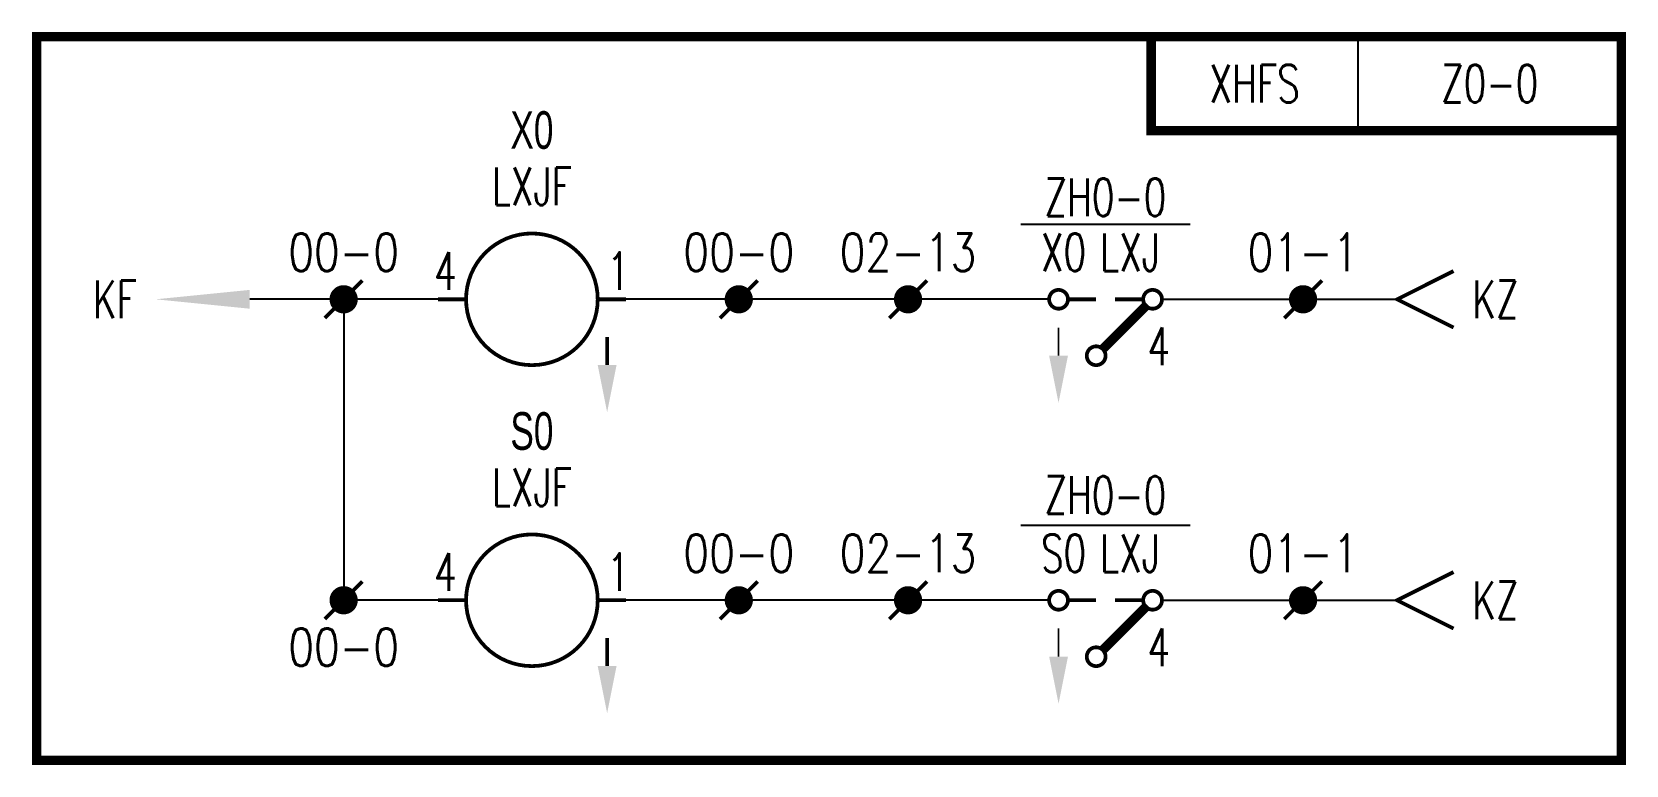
# Model space of a CAD drawing. Header units: millimetres. Extents: x -0.2 to 84.5, y -0.3 to 38.7.
import ezdxf
from ezdxf.enums import TextEntityAlignment as Align

# ---------------------------------------------------------------- set-up
doc = ezdxf.new("R2010")
doc.units = ezdxf.units.MM
doc.styles.add('HZ', font='TXT', dxfattribs={"width": 0.7, "bigfont": 'HZTXT'})

# ---------------------------------------------------------------- blocks, each defined once
blk = doc.blocks.new('JTX')
at = {"const_width": 0.2}
blk.add_lwpolyline([(0, -2.5), (0, -4)], dxfattribs=at)
blk.add_solid([(-0.5, -2.5), (0.5, -2.5), (0, 0)])
blk = doc.blocks.new('C1')
at = {"const_width": 0.2}
blk.add_lwpolyline([(-3.5, 0, 1), (3.5, 0, 1)], format="xyb", close=True, dxfattribs=at)
for points in [[(-3.5, 0), (-5, 0)], [(3.5, 0), (5, 0)]]:
    blk.add_lwpolyline(points, dxfattribs=at)
at = {"style": 'HZ', "width": 0.7}
blk.add_attdef('NAME', text='', height=2, dxfattribs=at).set_placement((0, 5), align=Align.CENTER)
blk.add_attdef('1', text='', height=2, dxfattribs=at).set_placement((-4, 0.5), align=Align.RIGHT)
blk.add_attdef('4', (4, 0.5), '', height=2, dxfattribs=at)

msp = doc.modelspace()

# ---------------------------------------------------------------- linework, layer by layer
for p, q in [((70.26, 33.479), (70.26, 38.479)), ((52.334, 28.513), (61.334, 28.513)), ((21.334, 24.513), (11.334, 24.513)), ((16.334, 24.513), (16.334, 8.513)), ((40.334, 24.513), (31.334, 24.513)), ((53.834, 24.513), (40.334, 24.513)), ((59.834, 24.513), (72.334, 24.513)), ((52.334, 12.513), (61.334, 12.513)), ((21.334, 8.513), (16.334, 8.513)), ((40.334, 8.513), (31.334, 8.513)), ((53.834, 8.513), (40.334, 8.513)), ((59.834, 8.513), (72.334, 8.513))]:
    msp.add_line(p, q)
for points, const_width in [([(0, 38.479), (84.26, 38.479), (84.26, 0), (0, 0), (0, 38.479)], 0.5), ([(59.26, 38.479), (84.26, 38.479), (84.26, 33.479)], 0.5), ([(59.26, 38.479), (59.26, 33.479), (84.26, 33.479)], 0.5), ([(15.325, 23.513), (17.325, 25.513)], 0.2), ([(36.334, 23.513), (38.334, 25.513)], 0.2), ([(45.334, 23.513), (47.334, 25.513)], 0.2), ([(66.334, 23.513), (68.334, 25.513)], 0.2), ([(75.334, 26.013), (72.334, 24.513), (75.334, 23.013)], 0.2), ([(56.334, 24.513), (54.834, 24.513)], 0.2), ([(58.834, 24.513), (57.334, 24.513)], 0.2), ([(59.066, 24.245), (56.692, 21.871)], 0.5), ([(54.334, 21.513), (54.334, 23.013)], 0.1), ([(15.325, 7.513), (17.325, 9.513)], 0.2), ([(36.334, 7.513), (38.334, 9.513)], 0.2), ([(45.334, 7.513), (47.334, 9.513)], 0.2), ([(66.334, 7.513), (68.334, 9.513)], 0.2), ([(75.334, 10.013), (72.334, 8.513), (75.334, 7.013)], 0.2), ([(56.334, 8.513), (54.834, 8.513)], 0.2), ([(59.066, 8.245), (56.692, 5.871)], 0.5), ([(58.834, 8.513), (57.334, 8.513)], 0.2), ([(54.334, 5.513), (54.334, 7.013)], 0.1)]:
    msp.add_lwpolyline(points, dxfattribs=dict(const_width=const_width))
at = {"const_width": 0.75}
for points in [[(15.95, 24.513, 1), (16.7, 24.513, 1)], [(36.959, 24.513, 1), (37.709, 24.513, 1)], [(45.959, 24.513, 1), (46.709, 24.513, 1)], [(66.959, 24.513, 1), (67.709, 24.513, 1)], [(15.95, 8.513, 1), (16.7, 8.513, 1)], [(36.959, 8.513, 1), (37.709, 8.513, 1)], [(45.959, 8.513, 1), (46.709, 8.513, 1)], [(66.959, 8.513, 1), (67.709, 8.513, 1)]]:
    msp.add_lwpolyline(points, format="xyb", close=True, dxfattribs=at)
at = {"const_width": 0.2}
for points in [[(54.334, 25.013, 1), (54.334, 24.013, 1), (54.334, 25.013)], [(59.334, 25.013, 1), (59.334, 24.013, 1), (59.334, 25.013)], [(56.334, 22.013, 1), (56.334, 21.013, 1), (56.334, 22.013)], [(54.334, 9.013, 1), (54.334, 8.013, 1), (54.334, 9.013)], [(59.334, 9.013, 1), (59.334, 8.013, 1), (59.334, 9.013)], [(56.334, 6.013, 1), (56.334, 5.013, 1), (56.334, 6.013)]]:
    msp.add_lwpolyline(points, format="xyb", dxfattribs=at)
for points in [[(11.334, 25.013), (11.334, 24.013), (6.334, 24.513)], [(53.834, 21.513), (54.834, 21.513), (54.334, 19.013)], [(53.834, 5.513), (54.834, 5.513), (54.334, 3.013)]]:
    msp.add_solid(points)

# ---------------------------------------------------------------- block references
at = {"color": 7}
for p in [(26.334, 24.513), (26.334, 8.513)]:
    msp.add_blockref('C1', p, dxfattribs=at).add_auto_attribs({'NAME': 'LXJF', '1': '4', '4': '1'})
at = {"color": 7, "rotation": 180}
for p in [(30.334, 18.513), (30.334, 2.513)]:
    msp.add_blockref('JTX', p, dxfattribs=at)

# ---------------------------------------------------------------- texts
at = {"style": 'HZ', "width": 0.7}
msp.add_text('XHFS', height=2, dxfattribs=at).set_placement((64.76, 35.979), align=Align.MIDDLE)
at = {"color": 5, "style": 'HZ', "width": 0.7}
msp.add_text('Z0-0', height=2, dxfattribs=at).set_placement((77.26, 35.979), align=Align.MIDDLE)
at = {"color": 3, "width": 0.7}
for s, p in [('X0', (26.334, 33.513)), ('S0', (26.334, 17.513))]:
    msp.add_text(s, height=2, dxfattribs=at).set_placement(p, align=Align.MIDDLE)
at = {"color": 5, "style": 'HZ', "width": 0.7}
for p in [(56.827, 28.936), (56.827, 13.104)]:
    msp.add_text('ZH0-0', height=2, dxfattribs=at).set_placement(p, align=Align.CENTER)
at = {"color": 3, "style": 'HZ', "width": 0.8}
for s, p in [('00-0', (16.325, 26.013)), ('00-0', (37.334, 26.013)), ('02-13', (46.334, 26.013)), ('01-1', (67.334, 26.013)), ('00-0', (37.334, 10.013)), ('02-13', (46.334, 10.013)), ('01-1', (67.334, 10.013)), ('00-0', (16.325, 5.021))]:
    msp.add_text(s, height=2, dxfattribs=at).set_placement(p, align=Align.CENTER)
at = {"color": 3, "style": 'HZ', "width": 0.7}
for s, p in [('X0', (55.801, 26.013)), ('S0', (55.801, 10.013))]:
    msp.add_text(s, height=2, dxfattribs=at).set_placement(p, align=Align.RIGHT)
at = {"style": 'HZ', "width": 0.7}
for p in [(56.543, 26.013), (56.543, 10.013)]:
    msp.add_text('LXJ', height=2, dxfattribs=at).set_placement(p)
at = {"color": 1, "style": 'HZ', "width": 0.7}
msp.add_text('KF', height=2, dxfattribs=at).set_placement((5.334, 23.513), align=Align.RIGHT)
for p in [(76.334, 23.513), (76.334, 7.513)]:
    msp.add_text('KZ', height=2, dxfattribs=at).set_placement(p)
at = {"style": 'HZ', "width": 0.7}
for p in [(60.267, 21.013), (60.267, 5.013)]:
    msp.add_text('4', height=2, dxfattribs=at).set_placement(p, align=Align.RIGHT)

doc.saveas('drawing.dxf')
